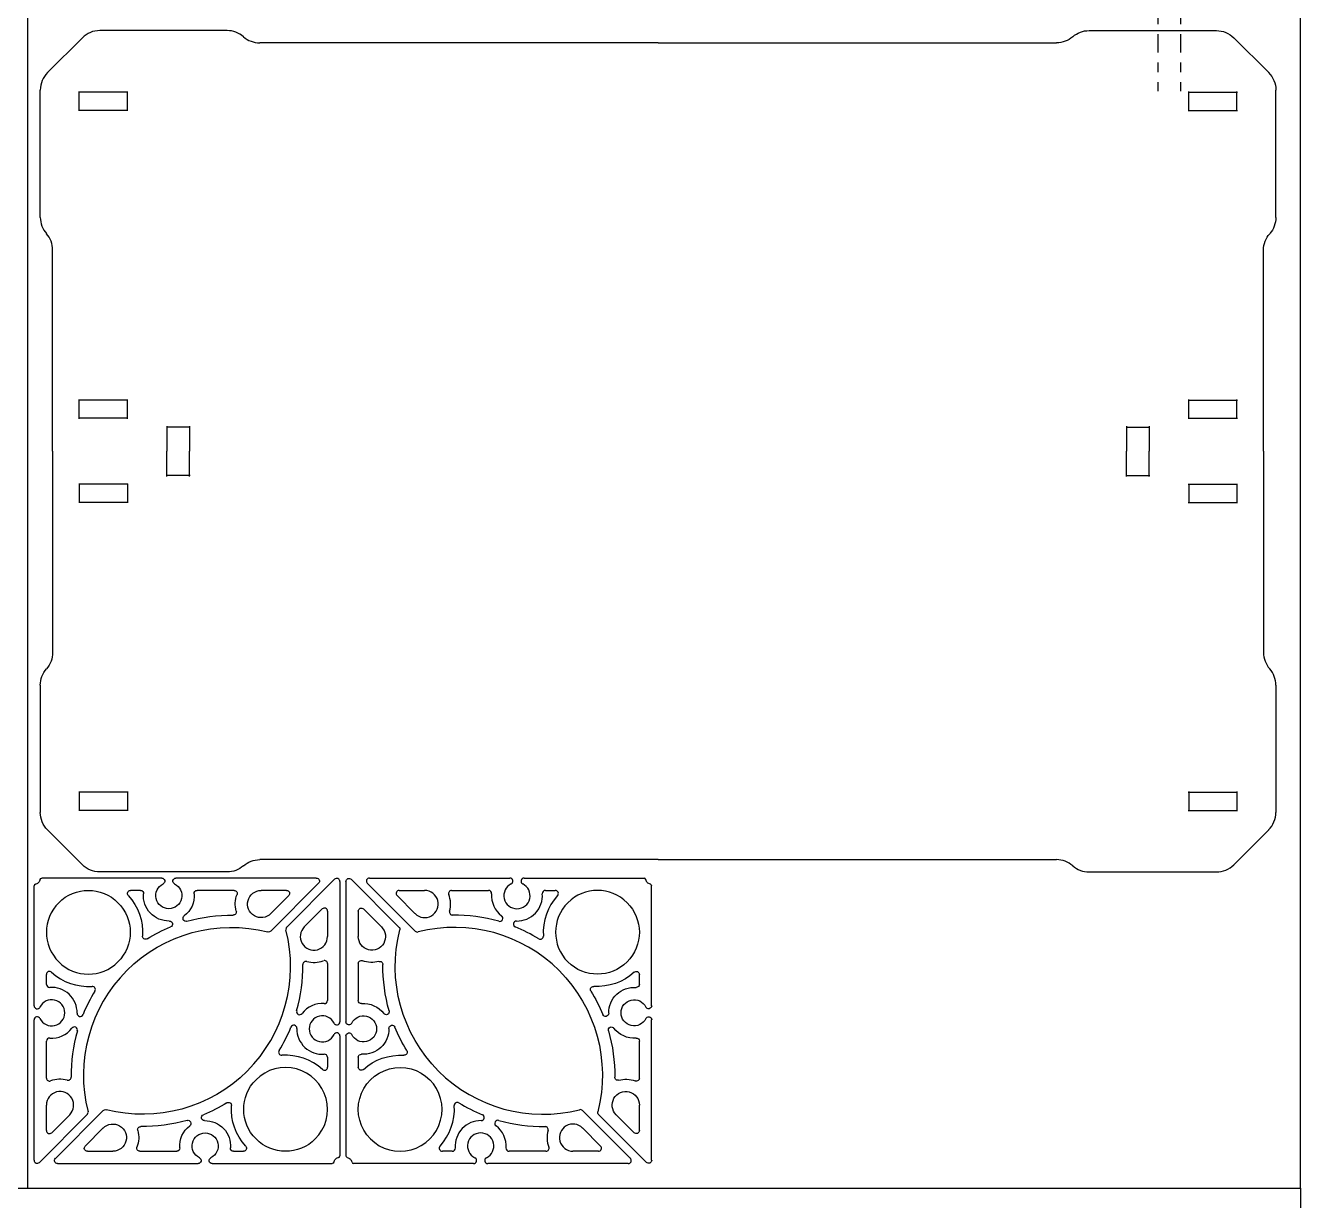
# Model space of a CAD drawing. Header units: inches. Extents: x -248 to 125, y -31 to 166.
# Drawn here: x 101.05 to 113.99, y 31.55 to 43.48 of the extents above; entities that cross this region are included whole.
import ezdxf

# ---------------------------------------------------------------- set-up
doc = ezdxf.new("R2010")
doc.units = ezdxf.units.IN
doc.header["$MEASUREMENT"] = 0
doc.linetypes.add('ACAD_ISO04W100', pattern=[30, 24, -3, 0, -3])
doc.layers.get('Defpoints').update_dxf_attribs({"color": 30})
doc.layers.add('CUT', color=1, linetype='Continuous')

# ---------------------------------------------------------------- blocks, each defined once
blk = doc.blocks.new('TrayBottom_Quarter')
for p, q in [((-6.197, 3.843), (-5.843, 4.197)), ((-4.374, 4.27), (-5.666, 4.27)), ((0, 4.145), (-4.043, 4.145)), ((-6.27, 2.374), (-6.27, 3.666)), ((-5.38, 3.645), (-5.88, 3.645)), ((-5.875, 3.455), (-5.875, 3.65)), ((-5.385, 3.455), (-5.385, 3.65)), ((-5.38, 3.46), (-5.88, 3.46)), ((-6.145, 0), (-6.145, 2.043)), ((-5.38, 0.52), (-5.88, 0.52)), ((-5.875, 0.33), (-5.875, 0.525)), ((-5.385, 0.33), (-5.385, 0.525)), ((-5.38, 0.335), (-5.88, 0.335)), ((-4.75, 0.245), (-4.99, 0.245)), ((-4.985, 0.255), (-4.985, 0)), ((-4.755, 0.255), (-4.755, 0))]:
    blk.add_line(p, q)
for centre, start, end in [((-5.666, 4.02), 90, 135), ((-4.374, 4.02), 48.5904, 90), ((-4.043, 4.395), 228.5904, 270), ((-6.02, 3.666), 135, 180), ((-6.02, 2.374), 180, 221.4096), ((-6.395, 2.043), 0, 41.4096)]:
    blk.add_arc(centre, 0.25, start, end)
blk = doc.blocks.new('TrayBottom_Full')
at = {"color": 1}
blk.add_blockref('TrayBottom_Quarter', (0, 0), dxfattribs=at)
at = {"color": 1, "xscale": -1}
blk.add_blockref('TrayBottom_Quarter', (0, 0), dxfattribs=at)
at = {"color": 1, "xscale": -1, "rotation": 180}
blk.add_blockref('TrayBottom_Quarter', (0, 0), dxfattribs=at)
at = {"color": 1, "rotation": 180}
blk.add_blockref('TrayBottom_Quarter', (0, 0), dxfattribs=at)
blk = doc.blocks.new('HingeTop')
at = {"layer": 'CUT', "ltscale": 0.007812}
for p, q in [((-0.242, 0.263), (-0.005, 0.253)), ((-0.015, 0.253), (0.067, 0.253)), ((-0.242, -0.253), (-0.005, -0.253)), ((-0.015, -0.253), (0.067, -0.253))]:
    blk.add_line(p, q, dxfattribs=at)
at = {"layer": 'CUT'}
blk.add_lwpolyline([(-0.242, -0.25), (-0.242, -0.622), (-0.179, -0.622, -0.57735), (-0.152, -0.669), (-0.191, -0.737, -0.267949), (-0.218, -0.753), (-0.224, -0.753, 0.336424), (-0.254, -0.776, -0.411031), (-0.655, -1.004), (-1.025, -0.905, -0.414214), (-1.114, -0.752), (-1.099, -0.698, -0.267949), (-1.011, -0.61), (-0.934, -0.589, 0.203798), (-0.857, -0.529, -0.141217), (-0.729, -0.4, 0.203798), (-0.668, -0.323), (-0.481, 0.375, -0.267949), (-0.393, 0.464), (-0.281, 0.493, -0.493145), (-0.242, 0.463), (-0.242, 0.263)], format="xyb", dxfattribs=at)
at = {"layer": 'CUT', "ltscale": 0.003906}
for centre in [(0.047, 0), (-0.57, -0.688)]:
    blk.add_circle(centre, 0.0595, dxfattribs=at)
at = {"layer": 'CUT', "ltscale": 0.007812}
for centre, radius, start, end in [((0.067, 0.128), 0.125, 18.3655, 90), ((-0.318, 0), 0.531, 341.6345, 18.3655), ((0.067, -0.128), 0.125, 270, 341.6345)]:
    blk.add_arc(centre, radius, start, end, dxfattribs=at)
at = {"layer": 'Defpoints', "linetype": 'ACAD_ISO04W100', "ltscale": 0.007812}
for p, q in [((-0.245, -0.625), (-0.245, 0.93)), ((-0.015, -0.625), (-0.015, 0.93)), ((0.11, -0.348), (0.11, 0.348)), ((0.21, -0.348), (0.21, 0.348)), ((-0.245, 0.25), (0.433, 0.25)), ((-1.085, 0), (0.433, 0)), ((-0.245, -0.25), (0.433, -0.25)), ((-0.57, -0.307), (-0.57, -1.068)), ((-0.245, -0.625), (-0.015, -0.625)), ((-1.085, -0.688), (0.433, -0.688)), ((-0.245, -0.75), (-0.245, -2.305)), ((-0.245, -0.75), (-0.015, -0.75)), ((-0.015, -0.75), (-0.015, -2.305))]:
    blk.add_line(p, q, dxfattribs=at)
at = {"layer": 'Defpoints'}
blk.add_lwpolyline([(-0.245, -0.25), (-0.245, -0.625), (-0.13, -0.625), (-0.202, -0.75), (-0.251, -0.75, -0.434359), (-0.654, -1.001), (-1.143, -0.871), (-1.078, -0.631), (-0.875, -0.577, -0.222019), (-0.681, -0.382), (-0.46, 0.442), (-0.245, 0.5), (-0.245, 0.25)], format="xyb", dxfattribs=at)
at = {"layer": 'Defpoints', "linetype": 'ACAD_ISO04W100', "ltscale": 0.003906}
for centre in [(0.047, 0), (-0.57, -0.688)]:
    blk.add_circle(centre, 0.0625, dxfattribs=at)
blk = doc.blocks.new('ArtCorner_Half')
for p, q in [((-2.864, 0), (-1.439, 0)), ((-2.401, -0.538), (-2.886, -0.053)), ((-2.562, -0.125), (-2.304, -0.125)), ((-2.03, -0.125), (-1.655, -0.125)), ((-1.295, 0), (-0.077, 0)), ((-1.079, -0.125), (-0.978, -0.125)), ((-2.402, -0.361), (-2.584, -0.178))]:
    blk.add_line(p, q)
for centre, radius, start, end in [((-2.864, -0.031), 0.0312, 90, 225), ((-0.077, -0.016), 0.0156, 11.537, 90), ((-2.562, -0.156), 0.0312, 90, 225), ((-2.304, -0.263), 0.138, 225, 90), ((-2.03, -0.156), 0.0312, 90, 201.2975), ((-1.655, -0.156), 0.0312, 355.6021, 90), ((-1.367, -0.178), 0.133, 116.0282, 63.9718), ((-1.439, -0.031), 0.0312, 296.0282, 90), ((-1.295, -0.031), 0.0312, 90, 243.9718), ((-1.079, -0.156), 0.0312, 90, 184.3979), ((-0.978, -0.156), 0.0312, 317.3468, 90), ((-0.55, -0.55), 0.425, 45, 225), ((0, 0), 0.0625, 191.537, 225), ((-2.304, -0.263), 0.263, 344.0964, 21.2975), ((-1.367, -0.178), 0.258, 175.6021, 232.8048), ((-1.367, -0.178), 0.258, 268.8819, 4.3979), ((-0.55, -0.55), 0.55, 137.3468, 183.9614), ((-2.021, -0.344), 0.0312, 164.0964, 270.7179), ((-2, -2), 1.625, 73.938, 90.7179), ((-1.542, -0.408), 0.0312, 253.938, 52.8048), ((-2, -2), 1.5, 45, 104.3226), ((-1.373, -0.467), 0.0312, 88.8819, 247.7487), ((-2, -2), 1.625, 58.3276, 67.7487), ((-2.379, -0.516), 0.0312, 225, 284.3226), ((-1.13, -0.59), 0.0312, 238.3276, 3.9614)]:
    blk.add_arc(centre, radius, start, end)
blk = doc.blocks.new('ArtCorner_Full')
blk.add_blockref('ArtCorner_Half', (0, 0))
at = {"xscale": -1, "rotation": 269.9999999999987}
blk.add_blockref('ArtCorner_Half', (0, 0), dxfattribs=at)

msp = doc.modelspace()

# ---------------------------------------------------------------- linework, layer by layer
at = {"layer": 'CUT'}
msp.add_line((101.07567, 31.67704), (101.07567, 43.67704), dxfattribs=at)
for points in [[(89.99067, 31.67704), (113.99067, 31.67704), (113.99067, 43.67704), (89.99067, 43.67704)], [(89.99067, 31.67704), (113.99067, 31.67704), (113.99067, 19.67704), (89.99067, 19.67704)]]:
    msp.add_lwpolyline(points, close=True, dxfattribs=at)

# ---------------------------------------------------------------- block references
for name, p in [('HingeTop', (112.78695, 45.11631)), ('TrayBottom_Full', (107.47067, 39.15704)), ('ArtCorner_Full', (107.4055, 34.82454))]:
    msp.add_blockref(name, p, dxfattribs=at)
at = {"layer": 'CUT', "xscale": -1}
msp.add_blockref('ArtCorner_Full', (101.13817, 34.82454), dxfattribs=at)
at = {"layer": 'CUT', "xscale": -1, "rotation": 180}
msp.add_blockref('ArtCorner_Full', (104.24059, 31.92704), dxfattribs=at)
at = {"layer": 'CUT', "rotation": 180}
msp.add_blockref('ArtCorner_Full', (104.30309, 31.92704), dxfattribs=at)

doc.saveas('drawing.dxf')
